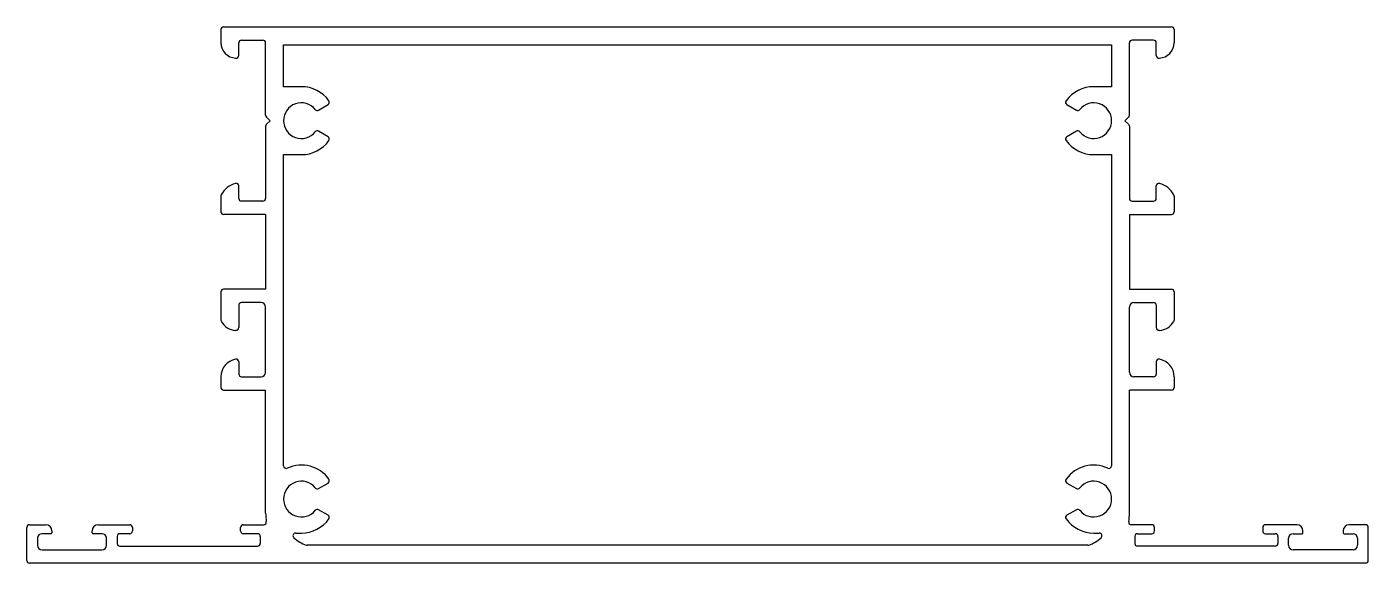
# Model space of a CAD drawing. Extents: x 2519 to 2669, y 1317 to 1377.
import ezdxf

# ---------------------------------------------------------------- set-up
doc = ezdxf.new("R2010")
doc.units = 0
doc.layers.get('0').update_dxf_attribs({"linetype": 'CONTINUOUS'})

msp = doc.modelspace()

# ---------------------------------------------------------------- linework, layer by layer
at = {"color": 0}
for p, q in [((2540.66, 1376.4), (2540.66, 1374.9)), ((2540.96, 1376.7), (2646.96, 1376.7)), ((2647.26, 1376.4), (2647.26, 1374.9)), ((2542.66, 1373.5), (2542.66, 1374.9)), ((2542.96, 1375.2), (2545.36, 1375.2)), ((2545.66, 1366.82), (2545.66, 1374.9)), ((2547.66, 1370), (2547.66, 1374.7)), ((2547.66, 1374.7), (2640.26, 1374.7)), ((2640.26, 1374.7), (2640.26, 1370)), ((2642.26, 1366.82), (2642.26, 1374.9)), ((2644.96, 1375.2), (2642.56, 1375.2)), ((2645.26, 1373.5), (2645.26, 1374.9)), ((2549.66, 1370), (2547.66, 1370)), ((2640.26, 1370), (2638.26, 1370)), ((2545.74, 1366.61), (2546.16, 1366.2)), ((2551.59, 1367.39), (2552.64, 1367.99)), ((2635.27, 1367.99), (2636.32, 1367.39)), ((2642.17, 1366.61), (2641.76, 1366.2)), ((2545.66, 1365.57), (2545.66, 1357.5)), ((2546.16, 1366.2), (2545.74, 1365.79)), ((2552.64, 1364.41), (2551.59, 1365.01)), ((2636.32, 1365.01), (2635.27, 1364.41)), ((2641.76, 1366.2), (2642.17, 1365.79)), ((2642.26, 1365.57), (2642.26, 1357.5)), ((2547.66, 1362.4), (2549.66, 1362.4)), ((2547.66, 1327.6), (2547.66, 1362.4)), ((2638.26, 1362.4), (2640.26, 1362.4)), ((2640.26, 1362.4), (2640.26, 1327.6)), ((2540.66, 1357.77), (2540.66, 1356)), ((2542.66, 1357.5), (2542.66, 1358.9)), ((2645.26, 1357.5), (2645.26, 1358.9)), ((2647.26, 1357.77), (2647.26, 1356)), ((2545.36, 1357.2), (2542.96, 1357.2)), ((2642.56, 1357.2), (2644.96, 1357.2)), ((2545.66, 1355.7), (2540.96, 1355.7)), ((2545.66, 1355.7), (2545.66, 1347.35)), ((2642.26, 1355.7), (2646.96, 1355.7)), ((2642.26, 1355.7), (2642.26, 1347.35)), ((2540.66, 1347.05), (2540.66, 1343.9)), ((2545.66, 1347.35), (2540.96, 1347.35)), ((2642.26, 1347.35), (2646.96, 1347.35)), ((2647.26, 1347.05), (2647.26, 1343.9)), ((2542.65, 1345.55), (2542.65, 1343.05)), ((2545.16, 1345.85), (2542.95, 1345.85)), ((2642.76, 1345.85), (2644.96, 1345.85)), ((2645.26, 1345.55), (2645.26, 1343.05)), ((2545.66, 1338.05), (2545.66, 1345.35)), ((2642.26, 1338.05), (2642.26, 1345.35)), ((2542.66, 1339.22), (2542.66, 1337.85)), ((2645.26, 1339.22), (2645.26, 1337.85)), ((2540.66, 1337.55), (2540.66, 1336.35)), ((2542.96, 1337.55), (2545.16, 1337.55)), ((2644.96, 1337.55), (2642.76, 1337.55)), ((2647.26, 1337.55), (2647.26, 1336.35)), ((2540.96, 1336.05), (2545.66, 1336.05)), ((2545.66, 1322.3), (2545.66, 1336.05)), ((2646.96, 1336.05), (2642.26, 1336.05)), ((2642.26, 1322.3), (2642.26, 1336.05)), ((2551.59, 1325.06), (2552.64, 1325.66)), ((2635.27, 1325.66), (2636.32, 1325.06)), ((2552.64, 1322.08), (2551.59, 1322.68)), ((2636.32, 1322.68), (2635.27, 1322.08)), ((2518.96, 1317), (2518.96, 1320.7)), ((2519.26, 1321), (2521.06, 1321)), ((2521.76, 1320.3), (2521.76, 1320.1)), ((2526.26, 1320.1), (2526.26, 1320.3)), ((2526.96, 1321), (2530.46, 1321)), ((2530.76, 1320.7), (2530.76, 1320.3)), ((2542.86, 1320.3), (2542.86, 1320.7)), ((2543.16, 1321), (2545.44, 1321)), ((2549.02, 1320.07), (2549.66, 1320.07)), ((2638.26, 1320.07), (2638.89, 1320.07)), ((2644.76, 1321), (2642.47, 1321)), ((2645.06, 1320.3), (2645.06, 1320.7)), ((2657.16, 1320.7), (2657.16, 1320.3)), ((2660.96, 1321), (2657.46, 1321)), ((2661.66, 1320.1), (2661.66, 1320.3)), ((2666.16, 1320.3), (2666.16, 1320.1)), ((2668.66, 1321), (2666.86, 1321)), ((2668.96, 1317), (2668.96, 1320.7)), ((2520.16, 1319.5), (2520.16, 1318.7)), ((2521.66, 1320), (2520.66, 1320)), ((2527.36, 1320), (2526.36, 1320)), ((2527.86, 1318.7), (2527.86, 1319.5)), ((2529.06, 1319.7), (2529.06, 1318.9)), ((2530.46, 1320), (2529.36, 1320)), ((2529.36, 1318.6), (2544.76, 1318.6)), ((2544.76, 1320), (2543.16, 1320)), ((2545.06, 1319.7), (2545.06, 1318.9)), ((2637.61, 1318.7), (2550.3, 1318.7)), ((2642.86, 1319.7), (2642.86, 1318.9)), ((2643.16, 1320), (2644.76, 1320)), ((2658.56, 1318.6), (2643.16, 1318.6)), ((2657.46, 1320), (2658.56, 1320)), ((2658.86, 1319.7), (2658.86, 1318.9)), ((2660.06, 1318.7), (2660.06, 1319.5)), ((2660.56, 1320), (2661.56, 1320)), ((2666.26, 1320), (2667.26, 1320)), ((2667.76, 1319.5), (2667.76, 1318.7)), ((2520.66, 1318.2), (2527.36, 1318.2)), ((2667.26, 1318.2), (2660.56, 1318.2)), ((2668.66, 1316.7), (2519.26, 1316.7))]:
    msp.add_line(p, q, dxfattribs=at)
for centre, radius, start, end in [((2540.96, 1376.4), 0.3, 90, 180), ((2646.96, 1376.4), 0.3, 0, 90), ((2542.39, 1374.93), 1.73, 181.1281, 267.2184), ((2542.96, 1374.9), 0.3, 90, 180), ((2545.36, 1374.9), 0.3, 360, 90), ((2642.56, 1374.9), 0.3, 90, 180), ((2644.96, 1374.9), 0.3, 360, 90), ((2645.52, 1374.93), 1.73, 272.7816, 358.8719), ((2542.36, 1373.5), 0.3, 259.8358, 0), ((2645.56, 1373.5), 0.3, 180, 280.1642), ((2549.66, 1366.2), 3.8, 35.888, 90), ((2638.26, 1366.2), 3.8, 90, 144.112), ((2549.66, 1366.2), 2, 38.9809, 321.0191), ((2552.49, 1368.25), 0.3, 300, 35.888), ((2635.42, 1368.25), 0.3, 144.112, 240), ((2638.26, 1366.2), 2, 218.9809, 141.0191), ((2545.96, 1366.82), 0.3, 180, 225), ((2551.44, 1367.65), 0.3, 218.9809, 300), ((2636.47, 1367.65), 0.3, 240, 321.0191), ((2641.96, 1366.82), 0.3, 315, 0), ((2545.96, 1365.57), 0.3, 135, 180), ((2551.44, 1364.75), 0.3, 60, 141.0191), ((2636.47, 1364.75), 0.3, 38.9809, 120), ((2641.96, 1365.57), 0.3, 0, 45), ((2549.66, 1366.2), 3.8, 270, 324.112), ((2552.49, 1364.15), 0.3, 324.112, 60), ((2635.42, 1364.15), 0.3, 120, 215.888), ((2638.26, 1366.2), 3.8, 215.888, 270), ((2542.94, 1356.73), 2.54, 104.5345, 152.3516), ((2542.36, 1358.9), 0.298, 359.5728, 100.5914), ((2645.55, 1358.9), 0.298, 79.4086, 180.4272), ((2644.97, 1356.73), 2.54, 27.6484, 75.4655), ((2540.96, 1357.77), 0.3, 152.3516, 180), ((2646.96, 1357.77), 0.3, 0, 27.6484), ((2542.96, 1357.5), 0.3, 180, 270), ((2545.36, 1357.5), 0.3, 270, 0), ((2642.56, 1357.5), 0.3, 180, 270), ((2644.96, 1357.5), 0.3, 270, 0), ((2540.96, 1356), 0.3, 180, 270), ((2646.96, 1356), 0.3, 270, 0), ((2540.96, 1347.05), 0.3, 90, 180), ((2646.96, 1347.05), 0.3, 0, 90), ((2542.95, 1345.55), 0.3, 90, 180), ((2545.16, 1345.35), 0.5, 360, 90), ((2642.76, 1345.35), 0.5, 90, 180), ((2644.96, 1345.55), 0.3, 0, 90), ((2540.96, 1343.9), 0.3, 180, 209.0394), ((2542.4, 1344.7), 1.96, 209.0394, 266.8292), ((2542.35, 1343.05), 0.3, 259.8239, 0.0118), ((2645.56, 1343.05), 0.3, 179.9882, 280.1761), ((2645.51, 1344.7), 1.96, 273.1708, 330.9606), ((2646.96, 1343.9), 0.3, 330.9606, 0), ((2542.66, 1337.55), 2, 100.1642, 180), ((2542.36, 1339.22), 0.3, 0, 100.1642), ((2645.56, 1339.22), 0.3, 79.8358, 180), ((2645.26, 1337.55), 2, 0, 79.8358), ((2545.16, 1338.05), 0.5, 270, 360), ((2642.76, 1338.05), 0.5, 180, 270), ((2542.96, 1337.85), 0.3, 180, 270), ((2644.96, 1337.85), 0.3, 270, 0), ((2540.96, 1336.35), 0.3, 180, 270), ((2646.96, 1336.35), 0.3, 270, 0), ((2547.96, 1327.6), 0.3, 180, 294.4963), ((2549.66, 1323.87), 3.8, 35.888, 114.4963), ((2638.26, 1323.87), 3.8, 65.5037, 144.112), ((2639.96, 1327.6), 0.3, 245.5037, 360), ((2552.49, 1325.92), 0.3, 300, 35.888), ((2635.42, 1325.92), 0.3, 144.112, 240), ((2549.66, 1323.87), 2, 38.9809, 321.0191), ((2551.44, 1325.32), 0.3, 218.9809, 300), ((2636.47, 1325.32), 0.3, 240, 321.0191), ((2638.26, 1323.87), 2, 218.9809, 141.0191), ((2551.56, 1322.3), 5.9, 180, 189.2818), ((2549.66, 1323.87), 3.8, 270, 324.112), ((2551.44, 1322.42), 0.3, 60, 141.0191), ((2552.49, 1321.82), 0.3, 324.112, 60), ((2635.42, 1321.82), 0.3, 120, 215.888), ((2638.26, 1323.87), 3.8, 215.888, 270), ((2636.47, 1322.42), 0.3, 38.9809, 120), ((2636.36, 1322.3), 5.9, 350.7182, 0), ((2519.26, 1320.7), 0.3, 90, 180), ((2521.06, 1320.3), 0.7, 0, 90), ((2521.66, 1320.1), 0.1, 270, 360), ((2526.96, 1320.3), 0.7, 90, 180), ((2526.36, 1320.1), 0.1, 180, 270), ((2530.46, 1320.7), 0.3, 0, 90), ((2530.46, 1320.3), 0.3, 270, 0), ((2543.16, 1320.7), 0.3, 90, 180), ((2543.16, 1320.3), 0.3, 180, 270), ((2545.44, 1321.3), 0.3, 270, 9.2818), ((2549.02, 1319.77), 0.3, 90, 227.8078), ((2638.89, 1319.77), 0.3, 312.1922, 90), ((2642.47, 1321.3), 0.3, 170.7182, 270), ((2644.76, 1320.7), 0.3, 0, 90), ((2644.76, 1320.3), 0.3, 270, 0), ((2657.46, 1320.7), 0.3, 90, 180), ((2657.46, 1320.3), 0.3, 180, 270), ((2660.96, 1320.3), 0.7, 0, 90), ((2661.56, 1320.1), 0.1, 270, 0), ((2666.86, 1320.3), 0.7, 90, 180), ((2666.26, 1320.1), 0.1, 180, 270), ((2668.66, 1320.7), 0.3, 0, 90), ((2520.66, 1319.5), 0.5, 90, 180), ((2520.66, 1318.7), 0.5, 180, 270), ((2527.36, 1319.5), 0.5, 360, 90), ((2527.36, 1318.7), 0.5, 270, 0), ((2529.36, 1319.7), 0.3, 90, 180), ((2529.36, 1318.9), 0.3, 180, 270), ((2544.76, 1319.7), 0.3, 0, 90), ((2544.76, 1318.9), 0.3, 270, 0), ((2551.6, 1322.61), 4.14, 227.8078, 250.2858), ((2550.3, 1319), 0.3, 250.2858, 270), ((2637.61, 1319), 0.3, 270, 289.7142), ((2636.31, 1322.61), 4.14, 289.7142, 312.1922), ((2643.16, 1319.7), 0.3, 90, 180), ((2643.16, 1318.9), 0.3, 180, 270), ((2658.56, 1319.7), 0.3, 0, 90), ((2658.56, 1318.9), 0.3, 270, 0), ((2660.56, 1319.5), 0.5, 90, 180), ((2660.56, 1318.7), 0.5, 180, 270), ((2667.26, 1319.5), 0.5, 0, 90), ((2667.26, 1318.7), 0.5, 270, 0), ((2519.26, 1317), 0.3, 180, 270), ((2668.66, 1317), 0.3, 270, 0)]:
    msp.add_arc(centre, radius, start, end, dxfattribs=at)

doc.saveas('drawing.dxf')
